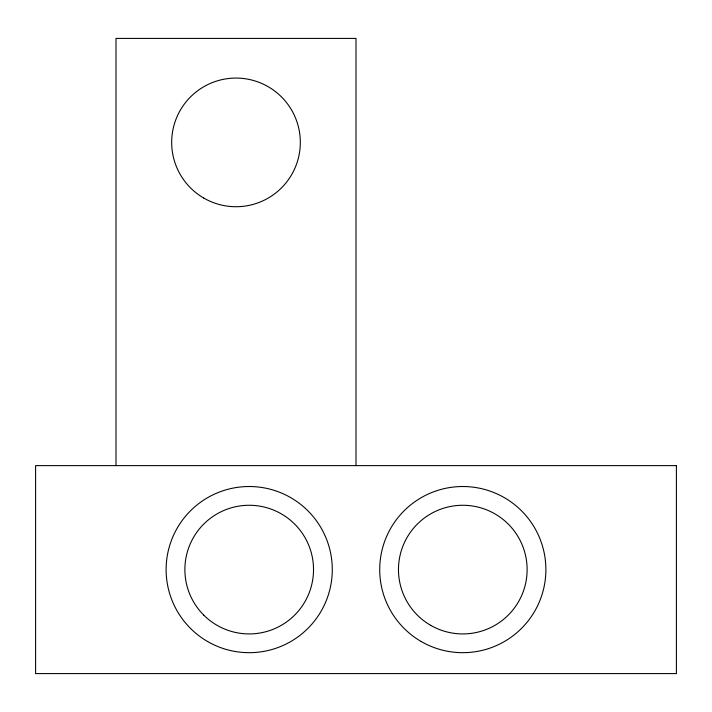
<?xml version="1.0" encoding="UTF-8"?>
<svg xmlns="http://www.w3.org/2000/svg" width="712" height="712" viewBox="0 0 712 712"><rect width="100%" height="100%" fill="white"/><g stroke="black" fill="none" stroke-linecap="round" stroke-linejoin="round"><path stroke-width="1.07" d="M356 465.612L356 38.412L116.003 38.412L116.003 465.612M676.4 465.612L35.6 465.612L35.6 673.588L676.4 673.588L676.4 465.612M207.655 641.548A83.081 83.081 0 0 0 332.282 569.6A83.081 83.081 0 0 0 207.655 497.652A83.081 83.081 0 0 0 207.655 641.548M421.255 641.548A83.081 83.081 0 0 0 545.882 569.6A83.081 83.081 0 0 0 421.255 497.652A83.081 83.081 0 0 0 421.255 641.548M203.721 615.079A64.32 64.32 0 0 0 311.331 586.252A64.32 64.32 0 0 0 232.548 507.469A64.32 64.32 0 0 0 203.721 615.079M430.635 625.305A64.32 64.32 0 0 0 527.12 569.6A64.32 64.32 0 0 0 430.635 513.895A64.32 64.32 0 0 0 430.635 625.305M203.748 198.052A64.32 64.32 0 0 0 300.322 142.507A64.32 64.32 0 0 0 203.935 86.641A64.32 64.32 0 0 0 203.748 198.052"/></g></svg>
